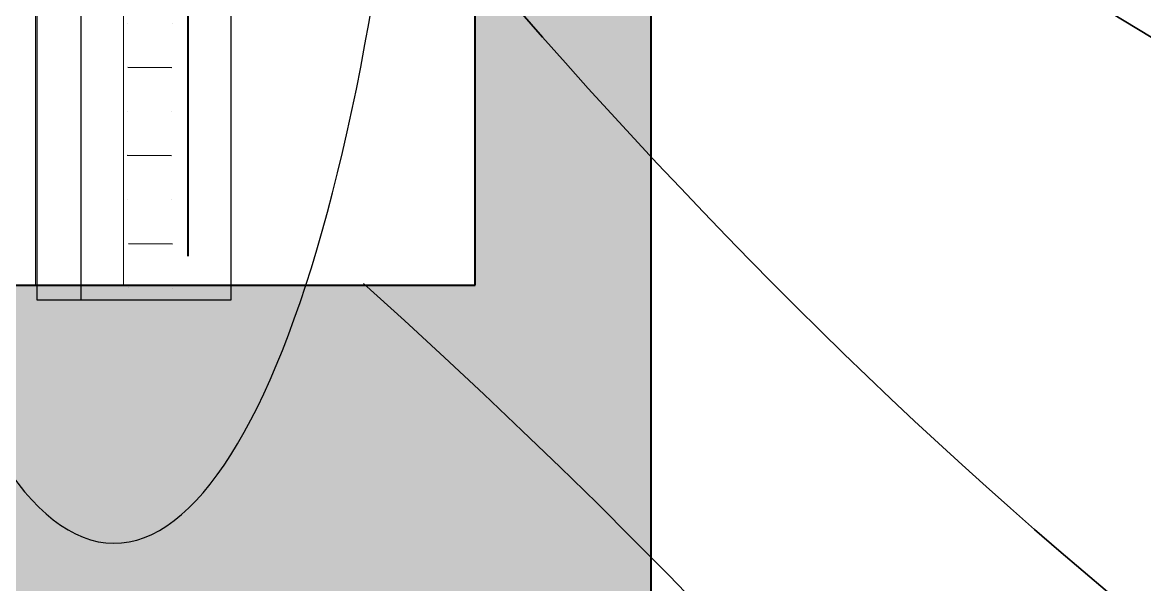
# Model space of a CAD drawing. Header units: millimetres. Extents: x 898 to 1196, y 229 to 443.
# Drawn here: x 1159.706 to 1160.344, y 409.679 to 409.999 of the extents above; entities that cross this region are included whole.
import ezdxf

# ---------------------------------------------------------------- set-up
doc = ezdxf.new("R2010")
doc.units = ezdxf.units.MM
doc.layers.get('0').update_dxf_attribs({"color": 41})
doc.layers.add('CHAUFFAGE PAR LE SOL', color=6, linetype='Continuous')
doc.layers.add('collecteur', color=7, linetype='Continuous')
for name, color, linetype, lineweight in [('COMMANDE CH SOL', 20, 'Continuous', 35), ('p hachure', 253, 'Continuous', 15), ('p menuiserie', 5, 'Continuous', 20), ('p mur', 7, 'Continuous', 40)]:
    doc.layers.add(name, color=color, linetype=linetype, lineweight=lineweight)

# ---------------------------------------------------------------- blocks, each defined once
blk = doc.blocks.new('col 100')
at = {"layer": 'CHAUFFAGE PAR LE SOL'}
for p, q in [((-0.00679, 0.48297), (0.10321, 0.48297)), ((-0.00679, -0.51675), (-0.00679, 0.48297)), ((0.10321, 0.48297), (0.10321, -0.51675))]:
    blk.add_line(p, q, dxfattribs=at)
blk.add_lwpolyline([(0.07821, 0.48297), (0.07821, -0.51675)], dxfattribs=at)
at = {"layer": 'collecteur', "color": 6}
for p, q in [((0.02639, 0.47605), (0.02639, 0.47605)), ((0.05145, 0.47593), (0.05145, 0.47593)), ((0.02627, 0.45099), (0.05133, 0.45087)), ((0.02711, 0.42592), (0.02711, 0.42592)), ((0.05217, 0.4258), (0.05217, 0.4258)), ((0.02699, 0.40086), (0.05205, 0.40074)), ((0.02687, 0.3758), (0.02687, 0.3758)), ((0.05193, 0.37568), (0.05193, 0.37568)), ((0.02675, 0.35074), (0.05181, 0.35062)), ((0.02663, 0.32568), (0.02663, 0.32568)), ((0.05169, 0.32556), (0.05169, 0.32556))]:
    blk.add_line(p, q, dxfattribs=at)
at = {"layer": 'collecteur', "color": 6, "extrusion": (0, 0, -1)}
blk.add_ellipse((0.05671, -0.02358), major_axis=(0.0031, 0.64476), ratio=0.264603, start_param=6.283185301670279, end_param=12.56637060884987, dxfattribs=at)

msp = doc.modelspace()

# ---------------------------------------------------------------- hatches: boundary and pattern name
at = {"layer": 'p hachure', "transparency": 33554559}
h = msp.add_hatch(color=256, dxfattribs=at)
h.dxf.hatch_style = 1
h.paths.add_polyline_path([(1158.61347, 412.7991), (1158.61347, 413.1491), (1161.81347, 413.1491), (1161.81347, 412.9991), (1161.76347, 412.9991), (1161.76347, 412.9491), (1161.81347, 412.9491), (1161.81347, 410.8491), (1161.26347, 410.8491), (1161.26347, 411.0991), (1161.56347, 411.0991), (1161.56347, 412.6991), (1159.96347, 412.6991), (1159.96347, 411.0991), (1160.26347, 411.0991), (1160.26347, 410.8491), (1160.06347, 410.8491), (1160.06347, 409.49909), (1159.71347, 409.49909), (1159.71347, 409.59909), (1159.51347, 409.59909), (1159.51347, 409.8491), (1159.96347, 409.8491), (1159.96347, 410.5491), (1159.71347, 410.5491), (1159.71347, 412.7991)])

# ---------------------------------------------------------------- linework, layer by layer
at = {"layer": 'COMMANDE CH SOL', "color": 1}
for points in [[(1159.85, 410.55), (1162.16103, 408.94921), (1164.69506, 409.29054), (1167.38119, 409.33982), (1168.2887, 409.48188), (1169.59606, 409.70123)], [(1169.71427, 407.72557), (1169.0357, 408.32772), (1166.78302, 409.15302), (1165.0182, 409.05838), (1162.42693, 408.90351), (1161.35, 409.35), (1159.85, 410.3)], [(1167.2064, 407.74857), (1167.95, 408.8), (1166.5, 408.8), (1161.7, 408.85), (1160.5, 409.4), (1159.95, 410.05)], [(1159.67392, 400.64036), (1159.93693, 400.51152), (1160.12821, 400.78246), (1160.21188, 401.52437), (1160.41538, 402.95094), (1160.79016, 405.83458), (1160.45, 407.65), (1160.9, 408.95), (1159.9, 409.85)]]:
    msp.add_open_spline(points, degree=3, dxfattribs=at)
at = {"layer": 'p menuiserie'}
for p, q in [((1159.71347, 410.5491), (1159.71347, 409.8491)), ((1159.76347, 410.5491), (1159.76347, 409.8491))]:
    msp.add_line(p, q, dxfattribs=at)
at = {"layer": 'p mur'}
for p, q in [((1160.06347, 409.49909), (1160.06347, 410.8491)), ((1159.96347, 409.8491), (1159.96347, 410.5491)), ((1159.51347, 409.8491), (1159.96347, 409.8491))]:
    msp.add_line(p, q, dxfattribs=at)
msp.add_lwpolyline([(1159.8, 410.51555), (1159.8, 409.86555)], dxfattribs=at)

# ---------------------------------------------------------------- block references
at = {"rotation": 180}
msp.add_blockref('col 100', (1159.81772, 410.3235), dxfattribs=at)

doc.saveas('drawing.dxf')
